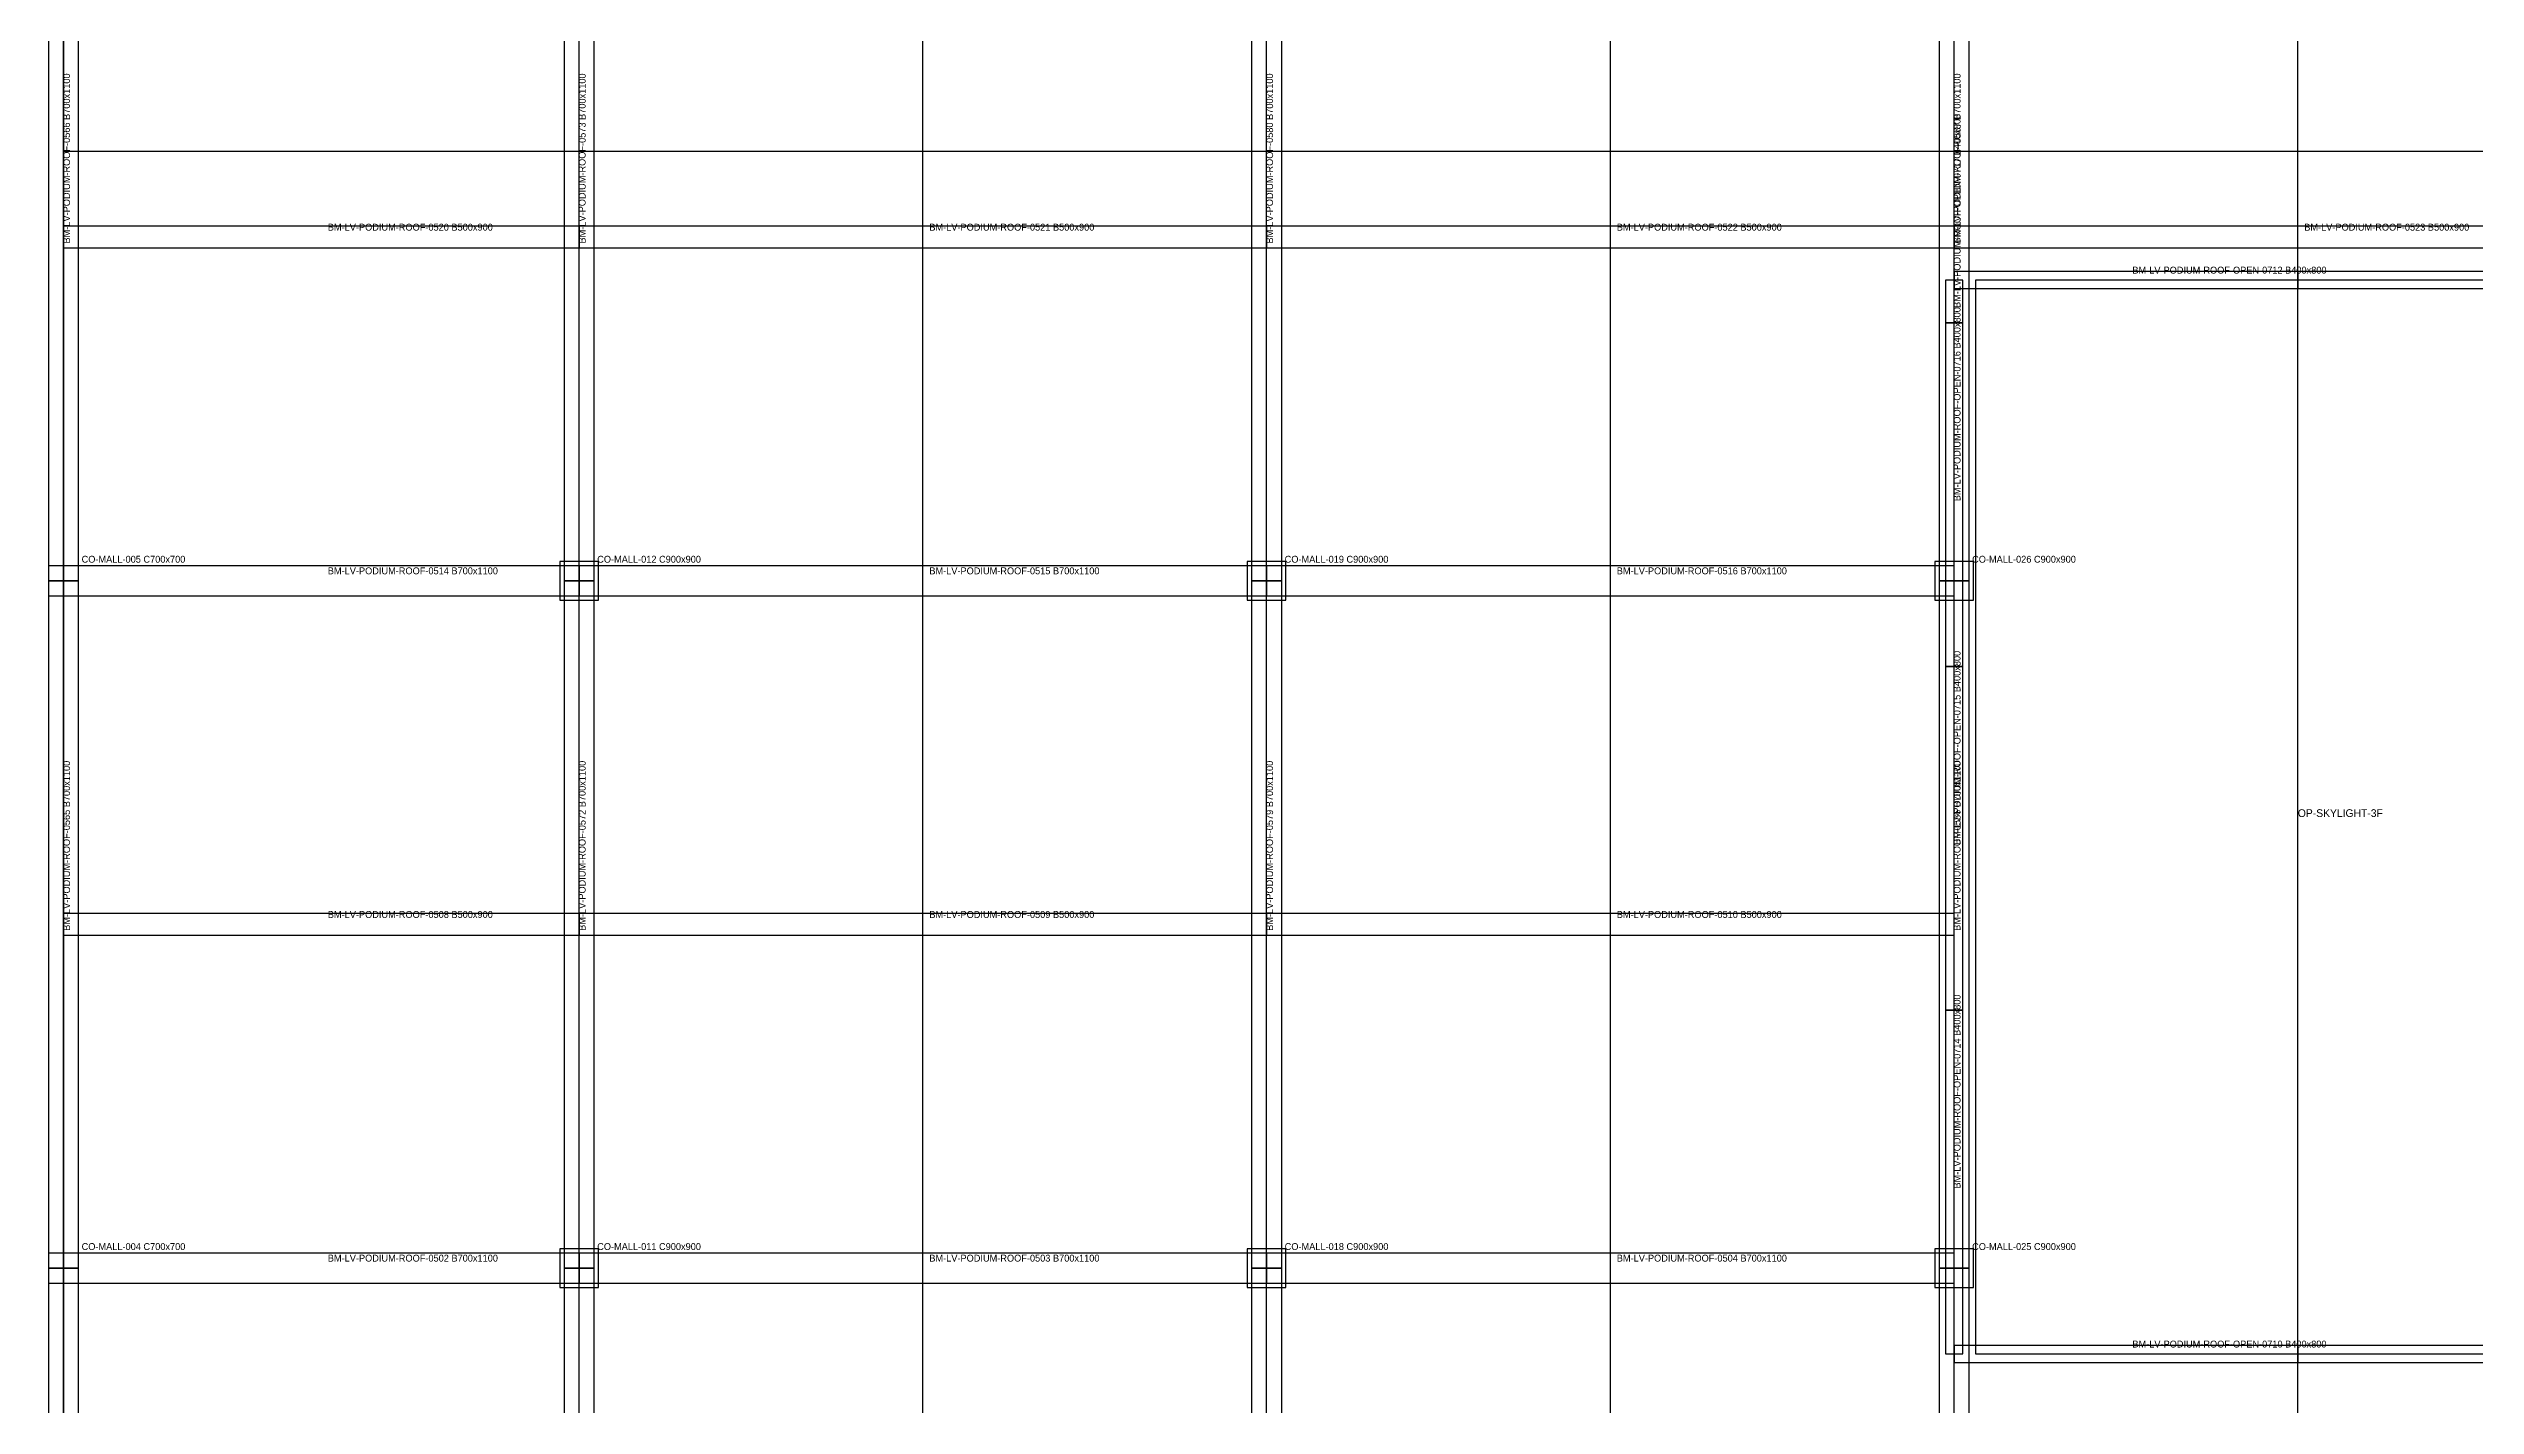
# Model space of a CAD drawing. Header units: millimetres. Extents: x -450 to 225826, y -254450 to 109948.
# Drawn here: x 118650 to 175134, y -83199 to -51611 of the extents above; entities that cross this region are included whole.
import ezdxf

# ---------------------------------------------------------------- set-up
doc = ezdxf.new("R2010")
doc.units = ezdxf.units.MM
for name, color, linetype in [('LV-PODIUM-ROOF_BEAM', 5, 'Continuous'), ('LV-PODIUM-ROOF_COLUMN', 1, 'Continuous'), ('LV-PODIUM-ROOF_GRID', 8, 'Continuous'), ('LV-PODIUM-ROOF_OPENING', 2, 'Continuous'), ('LV-PODIUM-ROOF_SLAB', 7, 'Continuous'), ('TEXT', 7, 'Continuous')]:
    doc.layers.add(name, color=color, linetype=linetype)

msp = doc.modelspace()

# ---------------------------------------------------------------- linework, layer by layer
at = {"layer": 'LV-PODIUM-ROOF_BEAM'}
for points in [[(118650, -64000), (119350, -64000), (119350, -48000), (118650, -48000), (118650, -64000)], [(130650, -64000), (131350, -64000), (131350, -48000), (130650, -48000), (130650, -64000)], [(146650, -64000), (147350, -64000), (147350, -48000), (146650, -48000), (146650, -64000)], [(162650, -64000), (163350, -64000), (163350, -48000), (162650, -48000), (162650, -64000)], [(119000, -55750), (119000, -56250), (131000, -56250), (131000, -55750), (119000, -55750)], [(131000, -55750), (131000, -56250), (147000, -56250), (147000, -55750), (131000, -55750)], [(147000, -55750), (147000, -56250), (163000, -56250), (163000, -55750), (147000, -55750)], [(163000, -55750), (163000, -56250), (179000, -56250), (179000, -55750), (163000, -55750)], [(162800, -58000), (163200, -58000), (163200, -57000), (162800, -57000), (162800, -58000)], [(163000, -56800), (163000, -57200), (171000, -57200), (171000, -56800), (163000, -56800)], [(171000, -56800), (171000, -57200), (179000, -57200), (179000, -56800), (171000, -56800)], [(162800, -66000), (163200, -66000), (163200, -58000), (162800, -58000), (162800, -66000)], [(119000, -63650), (119000, -64350), (131000, -64350), (131000, -63650), (119000, -63650)], [(131000, -63650), (131000, -64350), (147000, -64350), (147000, -63650), (131000, -63650)], [(147000, -63650), (147000, -64350), (163000, -64350), (163000, -63650), (147000, -63650)], [(118650, -80000), (119350, -80000), (119350, -64000), (118650, -64000), (118650, -80000)], [(130650, -80000), (131350, -80000), (131350, -64000), (130650, -64000), (130650, -80000)], [(146650, -80000), (147350, -80000), (147350, -64000), (146650, -64000), (146650, -80000)], [(162650, -80000), (163350, -80000), (163350, -64000), (162650, -64000), (162650, -80000)], [(162800, -74000), (163200, -74000), (163200, -66000), (162800, -66000), (162800, -74000)], [(119000, -71750), (119000, -72250), (131000, -72250), (131000, -71750), (119000, -71750)], [(131000, -71750), (131000, -72250), (147000, -72250), (147000, -71750), (131000, -71750)], [(147000, -71750), (147000, -72250), (163000, -72250), (163000, -71750), (147000, -71750)], [(162800, -82000), (163200, -82000), (163200, -74000), (162800, -74000), (162800, -82000)], [(118650, -96000), (119350, -96000), (119350, -80000), (118650, -80000), (118650, -96000)], [(119000, -79650), (119000, -80350), (131000, -80350), (131000, -79650), (119000, -79650)], [(130650, -96000), (131350, -96000), (131350, -80000), (130650, -80000), (130650, -96000)], [(131000, -79650), (131000, -80350), (147000, -80350), (147000, -79650), (131000, -79650)], [(146650, -96000), (147350, -96000), (147350, -80000), (146650, -80000), (146650, -96000)], [(147000, -79650), (147000, -80350), (163000, -80350), (163000, -79650), (147000, -79650)], [(162650, -96000), (163350, -96000), (163350, -80000), (162650, -80000), (162650, -96000)], [(163000, -81800), (163000, -82200), (171000, -82200), (171000, -81800), (163000, -81800)], [(171000, -81800), (171000, -82200), (179000, -82200), (179000, -81800), (171000, -81800)]]:
    msp.add_lwpolyline(points, close=True, dxfattribs=at)
at = {"layer": 'LV-PODIUM-ROOF_COLUMN'}
for points in [[(118650, -64350), (119350, -64350), (119350, -63650), (118650, -63650), (118650, -64350)], [(130550, -64450), (131450, -64450), (131450, -63550), (130550, -63550), (130550, -64450)], [(146550, -64450), (147450, -64450), (147450, -63550), (146550, -63550), (146550, -64450)], [(162550, -64450), (163450, -64450), (163450, -63550), (162550, -63550), (162550, -64450)], [(130550, -80450), (131450, -80450), (131450, -79550), (130550, -79550), (130550, -80450)], [(146550, -80450), (147450, -80450), (147450, -79550), (146550, -79550), (146550, -80450)], [(162550, -80450), (163450, -80450), (163450, -79550), (162550, -79550), (162550, -80450)], [(118650, -80350), (119350, -80350), (119350, -79650), (118650, -79650), (118650, -80350)]]:
    msp.add_lwpolyline(points, close=True, dxfattribs=at)
at = {"layer": 'LV-PODIUM-ROOF_GRID'}
for points in [[(119000, -127000), (119000, -25000)], [(131000, -127000), (131000, -25000)], [(139000, -127000), (139000, -25000)], [(147000, -127000), (147000, -25000)], [(155000, -127000), (155000, -25000)], [(163000, -127000), (163000, -25000)], [(171000, -127000), (171000, -25000)], [(119000, -54000), (223000, -54000)]]:
    msp.add_lwpolyline(points, dxfattribs=at)
at = {"layer": 'LV-PODIUM-ROOF_OPENING'}
msp.add_lwpolyline([(163500, -82000), (178500, -82000), (178500, -57000), (163500, -57000), (163500, -82000)], close=True, dxfattribs=at)
at = {"layer": 'LV-PODIUM-ROOF_SLAB'}
msp.add_lwpolyline([(119000, -127000), (223000, -127000), (223000, -25000), (119000, -25000), (119000, -127000)], close=True, dxfattribs=at)

# ---------------------------------------------------------------- texts
at = {"layer": 'TEXT'}
for s, p in [('BM-LV-PODIUM-ROOF-0566 B700x1100', (119150, -56150)), ('BM-LV-PODIUM-ROOF-0573 B700x1100', (131150, -56150)), ('BM-LV-PODIUM-ROOF-0580 B700x1100', (147150, -56150)), ('BM-LV-PODIUM-ROOF-0587 B700x1100', (163150, -56150)), ('BM-LV-PODIUM-ROOF-OPEN-0717 B400x800', (163150, -57650)), ('BM-LV-PODIUM-ROOF-OPEN-0716 B400x800', (163150, -62150)), ('BM-LV-PODIUM-ROOF-OPEN-0715 B400x800', (163150, -70150)), ('BM-LV-PODIUM-ROOF-0565 B700x1100', (119150, -72150)), ('BM-LV-PODIUM-ROOF-0572 B700x1100', (131150, -72150)), ('BM-LV-PODIUM-ROOF-0579 B700x1100', (147150, -72150)), ('BM-LV-PODIUM-ROOF-0586 B700x1100', (163150, -72150)), ('BM-LV-PODIUM-ROOF-OPEN-0714 B400x800', (163150, -78150))]:
    msp.add_text(s, height=160, rotation=90, dxfattribs=at).set_placement(p)
for s, height, p in [('BM-LV-PODIUM-ROOF-0520 B500x900', 160, (125150, -55850)), ('BM-LV-PODIUM-ROOF-0521 B500x900', 160, (139150, -55850)), ('BM-LV-PODIUM-ROOF-0522 B500x900', 160, (155150, -55850)), ('BM-LV-PODIUM-ROOF-0523 B500x900', 160, (171150, -55850)), ('BM-LV-PODIUM-ROOF-OPEN-0712 B400x800', 160, (167150, -56850)), ('CO-MALL-005 C700x700', 160, (119420, -63580)), ('BM-LV-PODIUM-ROOF-0514 B700x1100', 160, (125150, -63850)), ('CO-MALL-012 C900x900', 160, (131420, -63580)), ('BM-LV-PODIUM-ROOF-0515 B700x1100', 160, (139150, -63850)), ('CO-MALL-019 C900x900', 160, (147420, -63580)), ('BM-LV-PODIUM-ROOF-0516 B700x1100', 160, (155150, -63850)), ('CO-MALL-026 C900x900', 160, (163420, -63580)), ('OP-SKYLIGHT-3F', 180, (171000, -69500)), ('BM-LV-PODIUM-ROOF-0508 B500x900', 160, (125150, -71850)), ('BM-LV-PODIUM-ROOF-0509 B500x900', 160, (139150, -71850)), ('BM-LV-PODIUM-ROOF-0510 B500x900', 160, (155150, -71850)), ('CO-MALL-004 C700x700', 160, (119420, -79580)), ('CO-MALL-011 C900x900', 160, (131420, -79580)), ('CO-MALL-018 C900x900', 160, (147420, -79580)), ('CO-MALL-025 C900x900', 160, (163420, -79580)), ('BM-LV-PODIUM-ROOF-0502 B700x1100', 160, (125150, -79850)), ('BM-LV-PODIUM-ROOF-0503 B700x1100', 160, (139150, -79850)), ('BM-LV-PODIUM-ROOF-0504 B700x1100', 160, (155150, -79850)), ('BM-LV-PODIUM-ROOF-OPEN-0710 B400x800', 160, (167150, -81850))]:
    msp.add_text(s, height=height, dxfattribs=at).set_placement(p)

doc.saveas('drawing.dxf')
